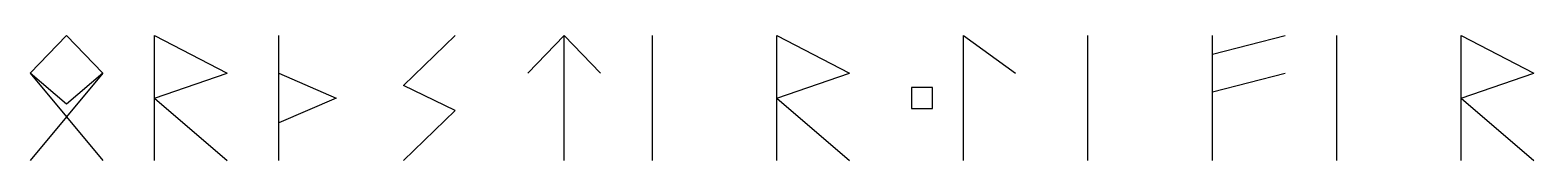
# Model space of a CAD drawing. Header units: millimetres. Extents: x -37 to 35.5, y -3 to 3.
import ezdxf

# ---------------------------------------------------------------- set-up
doc = ezdxf.new("R2010")
doc.units = ezdxf.units.MM

msp = doc.modelspace()

# ---------------------------------------------------------------- linework, layer by layer
for points in [[(-35.25, -0.3), (-37, 1.2), (-35.25, 3), (-33.5, 1.2)], [(5.5, -0.5), (6.5, -0.5), (6.5, 0.5), (5.5, 0.5)]]:
    msp.add_lwpolyline(points, close=True)
for points in [[(-31, -3), (-31, 3)], [(-31, 3), (-27.5, 1.2)], [(-25, -3), (-25, 3)], [(-19, -3), (-16.5, -0.6), (-19, 0.6), (-16.5, 3)], [(-13, 1.2), (-11.25, 3), (-9.5, 1.2)], [(-11.25, -3), (-11.25, 3)], [(-7, -3), (-7, 3)], [(-1, -3), (-1, 3)], [(-1, 3), (2.5, 1.2)], [(8, -3), (8, 3), (10.5, 1.2)], [(14, -3), (14, 3)], [(20, -3), (20, 3)], [(20, 2.1), (23.5, 3)], [(26, -3), (26, 3)], [(32, -3), (32, 3)], [(32, 3), (35.5, 1.2)], [(-37, 1.2), (-33.5, -3)], [(-33.5, 1.2), (-37, -3)], [(-31, 0), (-27.5, 1.2)], [(-25, 1.2), (-22.25, 0), (-25, -1.2)], [(-1, 0), (2.5, 1.2)], [(20, 0.3), (23.5, 1.2)], [(32, 0), (35.5, 1.2)], [(-31, 0), (-27.5, -3)], [(-1, 0), (2.5, -3)], [(32, 0), (35.5, -3)]]:
    msp.add_lwpolyline(points)

doc.saveas('drawing.dxf')
